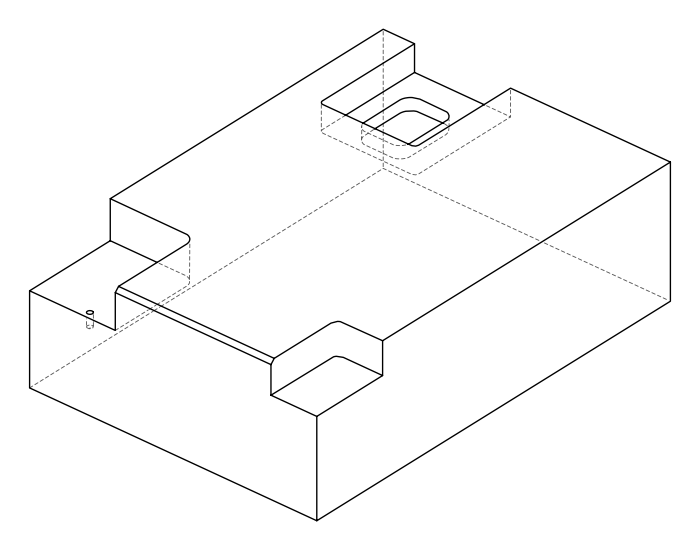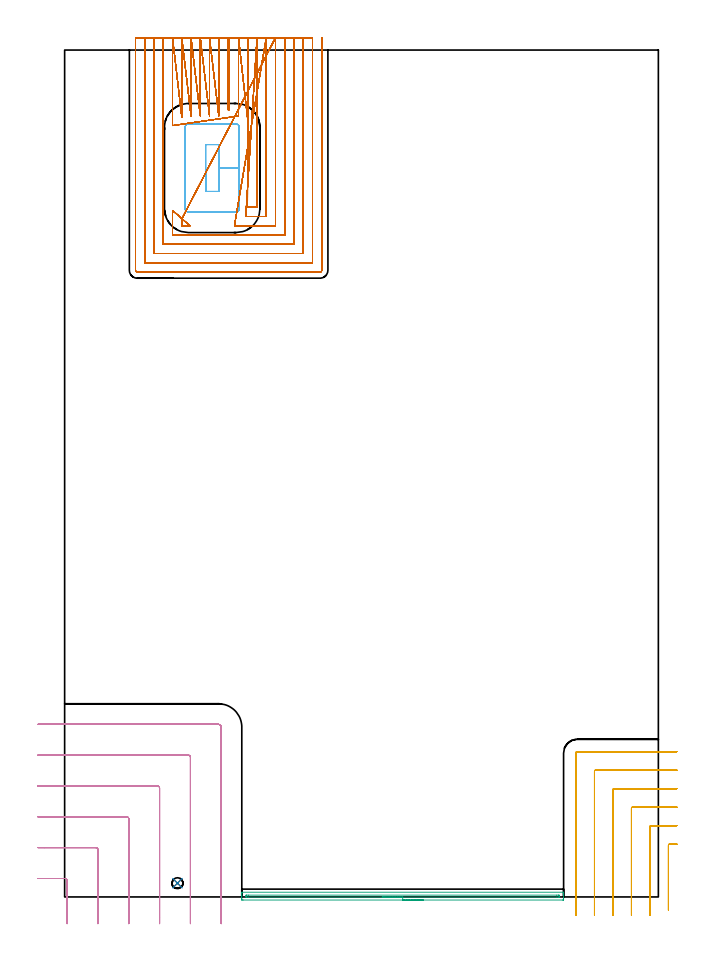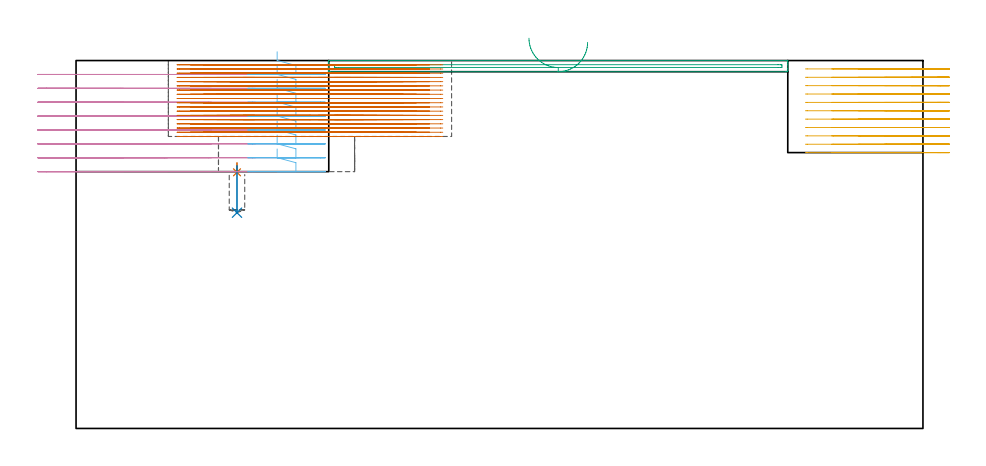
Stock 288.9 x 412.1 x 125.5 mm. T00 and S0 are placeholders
(PLAN: 7 operations, 6 tool changes, 152.2 min)
(1 SPOT_DRILL | STEP1POCKET | NXT0321_9005460120000 | 0.03 min | 4140 mm3)
(2 DRILL_BLIND_HOLE_INTO_CENTER | STEP1POCKET | NXT0301_024 | 0.07 min | 298 mm3)
(3 AREA_MILL | FG_CHAMFER_SURFACE | UGT0205_001 | 2.66 min | 1172 mm3)
(4 MILL_CORNER_NOTCH_RECTANGULAR | CORNER_NOTCH_RECTANGULAR | UGT0201_094 | Follow Part, ap 5, ae 75% | 11.89 min | 301892 mm3)
(5 MILL_CORNER_NOTCH_RECTANGULAR_1 | CORNER_NOTCH_RECTANGULAR_1 | NXT0201_011 | Follow Part, ap 3, ae 75% | 12.54 min | 110746 mm3)
(6 MILL_RECTANGULAR_POCKET | POCKET_RECTANGULAR_STRAIGHT | UGT0201_094 | Follow Part, ap 5, ae 75% | 4.25 min | 106073 mm3)
(7 MILL_SLOT | SLOT_PARTIAL_RECTANGULAR | NXT0201_008 | Follow Part, ap 1.5, ae 75% | 120.73 min | 205102 mm3)
(TOOL NXT0321_9005460120000 | NC Spot Drill, 142deg, 12mm, Carbide, Uncoated | D12 PA142 FL30 Z2)
(TOOL NXT0301_024 | Carbide Drill 5.3mm [860.1-0530-027A1-MM 2214] | D5.3 PA140 FL44 Z2)
(TOOL UGT0205_001 | Chamfer Mill 20 x 3 x 45 deg. | D20 FL50 Z2)
(TOOL UGT0201_094 | End mill 20 mm | D20 FL38 Z4)
(TOOL NXT0201_011 | ENDMILL 12mm [2P460-1200-NA 1630] | D12 FL38 Z6)
(TOOL NXT0201_008 | ENDMILL 6mm [2P460-0600-NA 1630] | D6 FL26 Z6)
(OP 1 SPOT_DRILL)
G17 G21 G94 G90
T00 M6
G54
G17 G0 G90 X54.9 Y6.7 S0 M3
G43 Z135.5 H0
G94 G81 G98 Z87.372 F250. R90.6
G80
M5
M2
(OP 2 DRILL_BLIND_HOLE_INTO_CENTER)
G17 G21 G94 G90
T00 M6
G54
G17 G0 G90 X54.9 Y6.7 S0 M3
G43 Z135.5 H1
G94 G81 G98 Z73.6 F250. R89.6
G80
M5
M2
(OP 3 AREA_MILL)
G17 G21 G94 G90
T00 M6
G54
G17 G0 G90 X174.5 Y-1.5 S1061 M3
G43 Z135.5 H0
Z131.7
G94 G1 X174.462 Z130.829 F250.
X174.348 Z129.964
X174.159 Z129.112
X173.897 Z128.28
X173.563 Z127.474
X173.16 Z126.7
X172.692 Z125.964
X172.16 Z125.272
X171.571 Z124.629
X170.928 Z124.04
X170.236 Z123.509
X169.5 Z123.04
X168.726 Z122.637
X167.92 Z122.303
X167.088 Z122.041
X166.236 Z121.852
X165.372 Z121.738
X164.5 Z121.7
X86.813
X86.252 Y-1.493 Z121.703
X86.208 Y-1.491 Z121.705
X86.2 Y-0.934 Z122.26
Y-0.376 Z122.821
Y-0.045 Z123.151
Y0.514 Z123.71
Y0.845 Z124.04
Y1.507 Z124.706
Y1.879 Z125.079
X86.207 Y2.257 Z125.448
X86.21 Y2.297 Z125.488
X86.366 Y2.3 Z125.5
X242.634
X242.79 Y2.297 Z125.488
X242.793 Y2.257 Z125.448
X242.8 Y1.879 Z125.079
Y1.507 Z124.706
Y0.845 Z124.04
Y-0.376 Z122.821
X242.797 Y-0.934 Z122.26
X242.792 Y-1.49 Z121.705
X242.748 Y-1.493 Z121.703
X242.187 Y-1.5 Z121.7
X164.5
Y-0.086 Z123.114
X89.532
X88.637 Y-0.083 Z123.117
X88.598 Y-0.081 Z123.119
X88.21 Y-0.045 Z123.155
X88.205 Y0.347 Z123.547
X88.21 Y0.845 Z124.045
X88.562 Y0.881 Z124.081
X88.598 Y0.883 Z124.083
X89.45 Y0.886 Z124.086
X239.467
X240.363 Y0.883 Z124.083
X240.402 Y0.881 Z124.081
X240.79 Y0.845 Z124.045
X240.795 Y0.453 Z123.653
X240.79 Y-0.045 Z123.155
X240.438 Y-0.081 Z123.119
X240.402 Y-0.083 Z123.117
X239.55 Y-0.086 Z123.114
X164.5
X163.628 Z123.152
X162.764 Z123.266
X161.912 Z123.455
X161.08 Z123.717
X160.274 Z124.051
X159.5 Z124.454
X158.764 Z124.923
X158.072 Z125.454
X157.429 Z126.043
X156.84 Z126.686
X156.308 Z127.379
X155.84 Z128.114
X155.437 Z128.888
X155.103 Z129.694
X154.841 Z130.526
X154.652 Z131.378
X154.538 Z132.243
X154.5 Z133.114
G0 Z135.5
M5
M2
(OP 4 MILL_CORNER_NOTCH_RECTANGULAR)
G17 G21 G94 G90
T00 M6
G54
G17 G0 G90 X1.2 Y-13. S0 M3
G43 Z135.5 H0
Z120.762
G94 G1 Y-10. F250.
Y8.006 F500.
G3 X0.206 Y9. R1.
G1 X-10.
X-13. F250.
G0 Z135.5
X16.2 Y-13.
Z120.762
G1 Y-10.
Y23.006 F500.
G3 X15.206 Y24. R1.
G1 X-10.
X-13. F250.
G0 Z135.5
X31.2 Y-13.
Z120.762
G1 Y-10.
Y38.005 F500.
G3 X30.205 Y39. R1.
G1 X-10.
X-13. F250.
G0 Z135.5
X46.2 Y-13.
Z120.762
G1 Y-10.
Y53.005 F500.
G3 X45.205 Y54. R1.
G1 X-10.
X-13. F250.
G0 Z135.5
X61.2 Y-13.
Z120.762
G1 Y-10.
Y68.005 F500.
G3 X60.205 Y69. R1.
G1 X-10.
X-13. F250.
G0 Z135.5
X76.2 Y-13.
Z120.762
G1 Y-10.
Y82.6 F500.
G3 X74.8 Y84. R1.4
G1 X-10.
X-13. F250.
G0 Z135.5
X1.2 Y-13.
Z116.025
G1 Y-10.
Y8.006 F500.
G3 X0.206 Y9. R1.
G1 X-10.
X-13. F250.
G0 Z135.5
X16.2 Y-13.
Z116.025
G1 Y-10.
Y23.006 F500.
G3 X15.206 Y24. R1.
G1 X-10.
X-13. F250.
G0 Z135.5
X31.2 Y-13.
Z116.025
G1 Y-10.
Y38.005 F500.
G3 X30.205 Y39. R1.
G1 X-10.
X-13. F250.
G0 Z135.5
X46.2 Y-13.
Z116.025
G1 Y-10.
Y53.005 F500.
G3 X45.205 Y54. R1.
G1 X-10.
X-13. F250.
G0 Z135.5
X61.2 Y-13.
Z116.025
G1 Y-10.
Y68.005 F500.
G3 X60.205 Y69. R1.
G1 X-10.
X-13. F250.
G0 Z135.5
X76.2 Y-13.
Z116.025
G1 Y-10.
Y82.6 F500.
G3 X74.8 Y84. R1.4
G1 X-10.
X-13. F250.
G0 Z135.5
X1.2 Y-13.
Z111.287
G1 Y-10.
Y8.006 F500.
G3 X0.206 Y9. R1.
G1 X-10.
X-13. F250.
G0 Z135.5
X16.2 Y-13.
Z111.287
G1 Y-10.
Y23.006 F500.
G3 X15.206 Y24. R1.
G1 X-10.
X-13. F250.
G0 Z135.5
X31.2 Y-13.
Z111.287
G1 Y-10.
Y38.005 F500.
G3 X30.205 Y39. R1.
G1 X-10.
X-13. F250.
G0 Z135.5
X46.2 Y-13.
Z111.287
G1 Y-10.
Y53.005 F500.
G3 X45.205 Y54. R1.
G1 X-10.
X-13. F250.
G0 Z135.5
X61.2 Y-13.
Z111.287
G1 Y-10.
Y68.005 F500.
G3 X60.205 Y69. R1.
G1 X-10.
X-13. F250.
G0 Z135.5
X76.2 Y-13.
Z111.287
G1 Y-10.
Y82.6 F500.
G3 X74.8 Y84. R1.4
G1 X-10.
X-13. F250.
G0 Z135.5
X1.2 Y-13.
Z106.55
G1 Y-10.
Y8.006 F500.
G3 X0.206 Y9. R1.
G1 X-10.
X-13. F250.
G0 Z135.5
X16.2 Y-13.
Z106.55
G1 Y-10.
Y23.006 F500.
G3 X15.206 Y24. R1.
G1 X-10.
X-13. F250.
G0 Z135.5
X31.2 Y-13.
Z106.55
G1 Y-10.
Y38.005 F500.
G3 X30.205 Y39. R1.
G1 X-10.
X-13. F250.
G0 Z135.5
X46.2 Y-13.
Z106.55
G1 Y-10.
Y53.005 F500.
G3 X45.205 Y54. R1.
G1 X-10.
X-13. F250.
G0 Z135.5
X61.2 Y-13.
Z106.55
G1 Y-10.
Y68.005 F500.
G3 X60.205 Y69. R1.
G1 X-10.
X-13. F250.
G0 Z135.5
X76.2 Y-13.
Z106.55
G1 Y-10.
Y82.6 F500.
G3 X74.8 Y84. R1.4
G1 X-10.
X-13. F250.
G0 Z135.5
X1.2 Y-13.
Z101.812
G1 Y-10.
Y8.006 F500.
G3 X0.206 Y9. R1.
G1 X-10.
X-13. F250.
G0 Z135.5
X16.2 Y-13.
Z101.812
G1 Y-10.
Y23.006 F500.
G3 X15.206 Y24. R1.
G1 X-10.
X-13. F250.
G0 Z135.5
X31.2 Y-13.
Z101.812
G1 Y-10.
Y38.005 F500.
G3 X30.205 Y39. R1.
G1 X-10.
X-13. F250.
G0 Z135.5
X46.2 Y-13.
Z101.812
G1 Y-10.
Y53.005 F500.
G3 X45.205 Y54. R1.
G1 X-10.
X-13. F250.
G0 Z135.5
X61.2 Y-13.
Z101.812
G1 Y-10.
Y68.005 F500.
G3 X60.205 Y69. R1.
G1 X-10.
X-13. F250.
G0 Z135.5
X76.2 Y-13.
Z101.812
G1 Y-10.
Y82.6 F500.
G3 X74.8 Y84. R1.4
G1 X-10.
X-13. F250.
G0 Z135.5
X1.2 Y-13.
Z97.075
G1 Y-10.
Y8.006 F500.
G3 X0.206 Y9. R1.
G1 X-10.
X-13. F250.
G0 Z135.5
X16.2 Y-13.
Z97.075
G1 Y-10.
Y23.006 F500.
G3 X15.206 Y24. R1.
G1 X-10.
X-13. F250.
G0 Z135.5
X31.2 Y-13.
Z97.075
G1 Y-10.
Y38.005 F500.
G3 X30.205 Y39. R1.
G1 X-10.
X-13. F250.
G0 Z135.5
X46.2 Y-13.
Z97.075
G1 Y-10.
Y53.005 F500.
G3 X45.205 Y54. R1.
G1 X-10.
X-13. F250.
G0 Z135.5
X61.2 Y-13.
Z97.075
G1 Y-10.
Y68.005 F500.
G3 X60.205 Y69. R1.
G1 X-10.
X-13. F250.
G0 Z135.5
X76.2 Y-13.
Z97.075
G1 Y-10.
Y82.6 F500.
G3 X74.8 Y84. R1.4
G1 X-10.
X-13. F250.
G0 Z135.5
X1.2 Y-13.
Z92.337
G1 Y-10.
Y8.006 F500.
G3 X0.206 Y9. R1.
G1 X-10.
X-13. F250.
G0 Z135.5
X16.2 Y-13.
Z92.337
G1 Y-10.
Y23.006 F500.
G3 X15.206 Y24. R1.
G1 X-10.
X-13. F250.
G0 Z135.5
X31.2 Y-13.
Z92.337
G1 Y-10.
Y38.005 F500.
G3 X30.205 Y39. R1.
G1 X-10.
X-13. F250.
G0 Z135.5
X46.2 Y-13.
Z92.337
G1 Y-10.
Y53.005 F500.
G3 X45.205 Y54. R1.
G1 X-10.
X-13. F250.
G0 Z135.5
X61.2 Y-13.
Z92.337
G1 Y-10.
Y68.005 F500.
G3 X60.205 Y69. R1.
G1 X-10.
X-13. F250.
G0 Z135.5
X76.2 Y-13.
Z92.337
G1 Y-10.
Y82.6 F500.
G3 X74.8 Y84. R1.4
G1 X-10.
X-13. F250.
G0 Z135.5
X1.2 Y-13.
Z87.6
G1 Y-10.
Y8.006 F500.
G3 X0.206 Y9. R1.
G1 X-10.
X-13. F250.
G0 Z135.5
X16.2 Y-13.
Z87.6
G1 Y-10.
Y23.006 F500.
G3 X15.206 Y24. R1.
G1 X-10.
X-13. F250.
G0 Z135.5
X31.2 Y-13.
Z87.6
G1 Y-10.
Y38.005 F500.
G3 X30.205 Y39. R1.
G1 X-10.
X-13. F250.
G0 Z135.5
X46.2 Y-13.
Z87.6
G1 Y-10.
Y53.005 F500.
G3 X45.205 Y54. R1.
G1 X-10.
X-13. F250.
G0 Z135.5
X61.2 Y-13.
Z87.6
G1 Y-10.
Y68.005 F500.
G3 X60.205 Y69. R1.
G1 X-10.
X-13. F250.
G0 Z135.5
X76.2 Y-13.
Z87.6
G1 Y-10.
Y82.6 F500.
G3 X74.8 Y84. R1.4
G1 X-10.
X-13. F250.
G0 Z135.5
M5
M2
(OP 5 MILL_CORNER_NOTCH_RECTANGULAR_1)
G17 G21 G94 G90
T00 M6
G54
G17 G0 G90 X297.9 Y25.7 S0 M3
G43 Z135.5 H1
Z122.645
G94 G1 X294.9 F250.
X294.395 F500.
G3 X293.8 Y25.105 R0.6
G1 Y-3.463
Y-6.463 F250.
G0 Z135.5
X297.9 Y34.7
Z122.645
G1 X294.9
X285.396 F500.
G3 X284.8 Y34.104 R0.6
G1 Y-6.
Y-9. F250.
G0 Z135.5
X297.9 Y43.7
Z122.645
G1 X294.9
X276.396 F500.
G3 X275.8 Y43.104 R0.6
G1 Y-6.
Y-9. F250.
G0 Z135.5
X297.9 Y52.7
Z122.645
G1 X294.9
X267.396 F500.
G3 X266.8 Y52.104 R0.6
G1 Y-6.
Y-9. F250.
G0 Z135.5
X297.9 Y61.7
Z122.645
G1 X294.9
X258.396 F500.
G3 X257.8 Y61.104 R0.6
G1 Y-6.
Y-9. F250.
G0 Z135.5
X297.9 Y70.7
Z122.645
G1 X294.9
X249.396 F500.
G3 X248.8 Y70.104 R0.6
G1 Y-6.
Y-9. F250.
G0 Z135.5
X297.9 Y25.7
Z119.791
G1 X294.9
X294.395 F500.
G3 X293.8 Y25.105 R0.6
G1 Y-3.463
Y-6.463 F250.
G0 Z135.5
X297.9 Y34.7
Z119.791
G1 X294.9
X285.396 F500.
G3 X284.8 Y34.104 R0.6
G1 Y-6.
Y-9. F250.
G0 Z135.5
X297.9 Y43.7
Z119.791
G1 X294.9
X276.396 F500.
G3 X275.8 Y43.104 R0.6
G1 Y-6.
Y-9. F250.
G0 Z135.5
X297.9 Y52.7
Z119.791
G1 X294.9
X267.396 F500.
G3 X266.8 Y52.104 R0.6
G1 Y-6.
Y-9. F250.
G0 Z135.5
X297.9 Y61.7
Z119.791
G1 X294.9
X258.396 F500.
G3 X257.8 Y61.104 R0.6
G1 Y-6.
Y-9. F250.
G0 Z135.5
X297.9 Y70.7
Z119.791
G1 X294.9
X249.396 F500.
G3 X248.8 Y70.104 R0.6
G1 Y-6.
Y-9. F250.
G0 Z135.5
X297.9 Y25.7
Z116.936
G1 X294.9
X294.396 F500.
G3 X293.8 Y25.104 R0.6
G1 Y-3.463
Y-6.463 F250.
G0 Z135.5
X297.9 Y34.7
Z116.936
G1 X294.9
X285.396 F500.
G3 X284.8 Y34.104 R0.6
G1 Y-6.
Y-9. F250.
G0 Z135.5
X297.9 Y43.7
Z116.936
G1 X294.9
X276.396 F500.
G3 X275.8 Y43.104 R0.6
G1 Y-6.
Y-9. F250.
G0 Z135.5
X297.9 Y52.7
Z116.936
G1 X294.9
X267.396 F500.
G3 X266.8 Y52.104 R0.6
G1 Y-6.
Y-9. F250.
G0 Z135.5
X297.9 Y61.7
Z116.936
G1 X294.9
X258.396 F500.
G3 X257.8 Y61.104 R0.6
G1 Y-6.
Y-9. F250.
G0 Z135.5
X297.9 Y70.7
Z116.936
G1 X294.9
X249.396 F500.
G3 X248.8 Y70.104 R0.6
G1 Y-6.
Y-9. F250.
G0 Z135.5
X297.9 Y25.7
Z114.082
G1 X294.9
X294.396 F500.
G3 X293.8 Y25.104 R0.6
G1 Y-3.463
Y-6.463 F250.
G0 Z135.5
X297.9 Y34.7
Z114.082
G1 X294.9
X285.396 F500.
G3 X284.8 Y34.104 R0.6
G1 Y-6.
Y-9. F250.
G0 Z135.5
X297.9 Y43.7
Z114.082
G1 X294.9
X276.396 F500.
G3 X275.8 Y43.104 R0.6
G1 Y-6.
Y-9. F250.
G0 Z135.5
X297.9 Y52.7
Z114.082
G1 X294.9
X267.396 F500.
G3 X266.8 Y52.104 R0.6
G1 Y-6.
Y-9. F250.
G0 Z135.5
X297.9 Y61.7
Z114.082
G1 X294.9
X258.396 F500.
G3 X257.8 Y61.104 R0.6
G1 Y-6.
Y-9. F250.
G0 Z135.5
X297.9 Y70.7
Z114.082
G1 X294.9
X249.396 F500.
G3 X248.8 Y70.104 R0.6
G1 Y-6.
Y-9. F250.
G0 Z135.5
X297.9 Y25.7
Z111.227
G1 X294.9
X294.396 F500.
G3 X293.8 Y25.104 R0.6
G1 Y-3.463
Y-6.463 F250.
G0 Z135.5
X297.9 Y34.7
Z111.227
G1 X294.9
X285.396 F500.
G3 X284.8 Y34.104 R0.6
G1 Y-6.
Y-9. F250.
G0 Z135.5
X297.9 Y43.7
Z111.227
G1 X294.9
X276.396 F500.
G3 X275.8 Y43.104 R0.6
G1 Y-6.
Y-9. F250.
G0 Z135.5
X297.9 Y52.7
Z111.227
G1 X294.9
X267.396 F500.
G3 X266.8 Y52.104 R0.6
G1 Y-6.
Y-9. F250.
G0 Z135.5
X297.9 Y61.7
Z111.227
G1 X294.9
X258.396 F500.
G3 X257.8 Y61.104 R0.6
G1 Y-6.
Y-9. F250.
G0 Z135.5
X297.9 Y70.7
Z111.227
G1 X294.9
X249.396 F500.
G3 X248.8 Y70.104 R0.6
G1 Y-6.
Y-9. F250.
G0 Z135.5
X297.9 Y25.7
Z108.373
G1 X294.9
X294.396 F500.
G3 X293.8 Y25.104 R0.6
G1 Y-3.463
Y-6.463 F250.
G0 Z135.5
X297.9 Y34.7
Z108.373
G1 X294.9
X285.396 F500.
G3 X284.8 Y34.104 R0.6
G1 Y-6.
Y-9. F250.
G0 Z135.5
X297.9 Y43.7
Z108.373
G1 X294.9
X276.396 F500.
G3 X275.8 Y43.104 R0.6
G1 Y-6.
Y-9. F250.
G0 Z135.5
X297.9 Y52.7
Z108.373
G1 X294.9
X267.396 F500.
G3 X266.8 Y52.104 R0.6
G1 Y-6.
Y-9. F250.
G0 Z135.5
X297.9 Y61.7
Z108.373
G1 X294.9
X258.396 F500.
G3 X257.8 Y61.104 R0.6
G1 Y-6.
Y-9. F250.
G0 Z135.5
X297.9 Y70.7
Z108.373
G1 X294.9
X249.396 F500.
G3 X248.8 Y70.104 R0.6
G1 Y-6.
Y-9. F250.
G0 Z135.5
X297.9 Y25.7
Z105.518
G1 X294.9
X294.396 F500.
G3 X293.8 Y25.104 R0.6
G1 Y-3.463
Y-6.463 F250.
G0 Z135.5
X297.9 Y34.7
Z105.518
G1 X294.9
X285.396 F500.
G3 X284.8 Y34.104 R0.6
G1 Y-6.
Y-9. F250.
G0 Z135.5
X297.9 Y43.7
Z105.518
G1 X294.9
X276.396 F500.
G3 X275.8 Y43.104 R0.6
G1 Y-6.
Y-9. F250.
G0 Z135.5
X297.9 Y52.7
Z105.518
G1 X294.9
X267.396 F500.
G3 X266.8 Y52.104 R0.6
G1 Y-6.
Y-9. F250.
G0 Z135.5
X297.9 Y61.7
Z105.518
G1 X294.9
X258.396 F500.
G3 X257.8 Y61.104 R0.6
G1 Y-6.
Y-9. F250.
G0 Z135.5
X297.9 Y70.7
Z105.518
G1 X294.9
X249.396 F500.
G3 X248.8 Y70.104 R0.6
G1 Y-6.
Y-9. F250.
G0 Z135.5
X297.9 Y25.7
Z102.664
G1 X294.9
X294.396 F500.
G3 X293.8 Y25.104 R0.6
G1 Y-3.463
Y-6.463 F250.
G0 Z135.5
X297.9 Y34.7
Z102.664
G1 X294.9
X285.396 F500.
G3 X284.8 Y34.104 R0.6
G1 Y-6.
Y-9. F250.
G0 Z135.5
X297.9 Y43.7
Z102.664
G1 X294.9
X276.396 F500.
G3 X275.8 Y43.104 R0.6
G1 Y-6.
Y-9. F250.
G0 Z135.5
X297.9 Y52.7
Z102.664
G1 X294.9
X267.396 F500.
G3 X266.8 Y52.104 R0.6
G1 Y-6.
Y-9. F250.
G0 Z135.5
X297.9 Y61.7
Z102.664
G1 X294.9
X258.396 F500.
G3 X257.8 Y61.104 R0.6
G1 Y-6.
Y-9. F250.
G0 Z135.5
X297.9 Y70.7
Z102.664
G1 X294.9
X249.396 F500.
G3 X248.8 Y70.104 R0.6
G1 Y-6.
Y-9. F250.
G0 Z135.5
X297.9 Y25.7
Z99.809
G1 X294.9
X294.396 F500.
G3 X293.8 Y25.104 R0.6
G1 Y-3.463
Y-6.463 F250.
G0 Z135.5
X297.9 Y34.7
Z99.809
G1 X294.9
X285.396 F500.
G3 X284.8 Y34.104 R0.6
G1 Y-6.
Y-9. F250.
G0 Z135.5
X297.9 Y43.7
Z99.809
G1 X294.9
X276.396 F500.
G3 X275.8 Y43.104 R0.6
G1 Y-6.
Y-9. F250.
G0 Z135.5
X297.9 Y52.7
Z99.809
G1 X294.9
X267.396 F500.
G3 X266.8 Y52.104 R0.6
G1 Y-6.
Y-9. F250.
G0 Z135.5
X297.9 Y61.7
Z99.809
G1 X294.9
X258.396 F500.
G3 X257.8 Y61.104 R0.6
G1 Y-6.
Y-9. F250.
G0 Z135.5
X297.9 Y70.7
Z99.809
G1 X294.9
X249.396 F500.
G3 X248.8 Y70.104 R0.6
G1 Y-6.
Y-9. F250.
G0 Z135.5
X297.9 Y25.7
Z96.955
G1 X294.9
X294.396 F500.
G3 X293.8 Y25.104 R0.6
G1 Y-3.463
Y-6.463 F250.
G0 Z135.5
X297.9 Y34.7
Z96.955
G1 X294.9
X285.396 F500.
G3 X284.8 Y34.104 R0.6
G1 Y-6.
Y-9. F250.
G0 Z135.5
X297.9 Y43.7
Z96.955
G1 X294.9
X276.396 F500.
G3 X275.8 Y43.104 R0.6
G1 Y-6.
Y-9. F250.
G0 Z135.5
X297.9 Y52.7
Z96.955
G1 X294.9
X267.396 F500.
G3 X266.8 Y52.104 R0.6
G1 Y-6.
Y-9. F250.
G0 Z135.5
X297.9 Y61.7
Z96.955
G1 X294.9
X258.396 F500.
G3 X257.8 Y61.104 R0.6
G1 Y-6.
Y-9. F250.
G0 Z135.5
X297.9 Y70.7
Z96.955
G1 X294.9
X249.396 F500.
G3 X248.8 Y70.104 R0.6
G1 Y-6.
Y-9. F250.
G0 Z135.5
X297.9 Y25.7
Z94.1
G1 X294.9
X294.396 F500.
G3 X293.8 Y25.104 R0.6
G1 Y-3.463
Y-6.463 F250.
G0 Z135.5
X297.9 Y34.7
Z94.1
G1 X294.9
X285.396 F500.
G3 X284.8 Y34.104 R0.6
G1 Y-6.
Y-9. F250.
G0 Z135.5
X297.9 Y43.7
Z94.1
G1 X294.9
X276.396 F500.
G3 X275.8 Y43.104 R0.6
G1 Y-6.
Y-9. F250.
G0 Z135.5
X297.9 Y52.7
Z94.1
G1 X294.9
X267.396 F500.
G3 X266.8 Y52.104 R0.6
G1 Y-6.
Y-9. F250.
G0 Z135.5
X297.9 Y61.7
Z94.1
G1 X294.9
X258.396 F500.
G3 X257.8 Y61.104 R0.6
G1 Y-6.
Y-9. F250.
G0 Z135.5
X297.9 Y70.7
Z94.1
G1 X294.9
X249.396 F500.
G3 X248.8 Y70.104 R0.6
G1 Y-6.
Y-9. F250.
G0 Z135.5
M5
M2
(OP 6 MILL_RECTANGULAR_POCKET)
G17 G21 G94 G90
T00 M6
G54
G17 G0 G90 X68.6 Y354.377 S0 M3
G43 Z135.5 H0
Z128.5
G94 G1 Y343.3 Z125.532 F250.
X75. Z123.817
Y354.7 Z120.762
Y366.1 F500.
X68.6
Y343.3
X75.
Y354.7
X85.
Y374.5
G3 X83.4 Y376.1 R1.6
G1 X60.2
G3 X58.6 Y374.5 R1.6
G1 Y334.9
G3 X60.2 Y333.3 R1.6
G1 X83.4
G3 X85. Y334.9 R1.6
G1 Y354.7
Y355.7
G0 X68.6 Y354.377 Z123.762
G1 Y343.3 Z120.794 F250.
X75. Z119.08
Y354.7 Z116.025
Y366.1 F500.
X68.6
Y343.3
X75.
Y354.7
X85.
Y374.5
G3 X83.4 Y376.1 R1.6
G1 X60.2
G3 X58.6 Y374.5 R1.6
G1 Y334.9
G3 X60.2 Y333.3 R1.6
G1 X83.4
G3 X85. Y334.9 R1.6
G1 Y354.7
Y355.7
G0 X68.6 Y354.377 Z119.025
G1 Y343.3 Z116.057 F250.
X75. Z114.342
Y354.7 Z111.287
Y366.1 F500.
X68.6
Y343.3
X75.
Y354.7
X85.
Y374.5
G3 X83.4 Y376.1 R1.6
G1 X60.2
G3 X58.6 Y374.5 R1.6
G1 Y334.9
G3 X60.2 Y333.3 R1.6
G1 X83.4
G3 X85. Y334.9 R1.6
G1 Y354.7
Y355.7
G0 X68.6 Y354.377 Z114.287
G1 Y343.3 Z111.319 F250.
X75. Z109.605
Y354.7 Z106.55
Y366.1 F500.
X68.6
Y343.3
X75.
Y354.7
X85.
Y374.5
G3 X83.4 Y376.1 R1.6
G1 X60.2
G3 X58.6 Y374.5 R1.6
G1 Y334.9
G3 X60.2 Y333.3 R1.6
G1 X83.4
G3 X85. Y334.9 R1.6
G1 Y354.7
Y355.7
G0 X68.6 Y354.377 Z109.55
G1 Y343.3 Z106.582 F250.
X75. Z104.867
Y354.7 Z101.812
Y366.1 F500.
X68.6
Y343.3
X75.
Y354.7
X85.
Y374.5
G3 X83.4 Y376.1 R1.6
G1 X60.2
G3 X58.6 Y374.5 R1.6
G1 Y334.9
G3 X60.2 Y333.3 R1.6
G1 X83.4
G3 X85. Y334.9 R1.6
G1 Y354.7
Y355.7
G0 X68.6 Y354.377 Z104.812
G1 Y343.3 Z101.844 F250.
X75. Z100.13
Y354.7 Z97.075
Y366.1 F500.
X68.6
Y343.3
X75.
Y354.7
X85.
Y374.5
G3 X83.4 Y376.1 R1.6
G1 X60.2
G3 X58.6 Y374.5 R1.6
G1 Y334.9
G3 X60.2 Y333.3 R1.6
G1 X83.4
G3 X85. Y334.9 R1.6
G1 Y354.7
Y355.7
G0 X68.6 Y354.377 Z100.075
G1 Y343.3 Z97.107 F250.
X75. Z95.392
Y354.7 Z92.337
Y366.1 F500.
X68.6
Y343.3
X75.
Y354.7
X85.
Y374.5
G3 X83.4 Y376.1 R1.6
G1 X60.2
G3 X58.6 Y374.5 R1.6
G1 Y334.9
G3 X60.2 Y333.3 R1.6
G1 X83.4
G3 X85. Y334.9 R1.6
G1 Y354.7
Y355.7
G0 X68.6 Y354.377 Z95.337
G1 Y343.3 Z92.369 F250.
X75. Z90.655
Y354.7 Z87.6
Y366.1 F500.
X68.6
Y343.3
X75.
Y354.7
X85.
Y374.5
G3 X83.4 Y376.1 R1.6
G1 X60.2
G3 X58.6 Y374.5 R1.6
G1 Y334.9
G3 X60.2 Y333.3 R1.6
G1 X83.4
G3 X85. Y334.9 R1.6
G1 Y354.7
Y355.7
G0 Z135.5
M5
M2
(OP 7 MILL_SLOT)
G17 G21 G94 G90
T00 M6
G54
G17 G0 G90 X79.5 Y418.1 S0 M3
G43 Z135.5 H1
Z124.061
G94 G1 Y415.1 F250.
Y383.1 F500.
X80.1
Y415.1
Y418.1 F250.
X75.
Y415.1
Y383.1 F500.
Y380.1 F250.
X70.5 Y418.1 F500.
Y415.1 F250.
Y383.1 F500.
Y380.1 F250.
X66. Y418.1 F500.
Y415.1 F250.
Y383.1 F500.
Y380.1 F250.
X61.5 Y418.1 F500.
Y415.1 F250.
Y383.1 F500.
Y380.1 F250.
X57. Y418.1 F500.
Y415.1 F250.
Y382.493 F500.
Y379.493 F250.
X52.5 Y418.1 F500.
Y415.1 F250.
Y378.347 F500.
Y375.347 F250.
X84.6 Y380.01 F500.
Y383.01 F250.
Y415.1 F500.
Y418.1 F250.
X89.1 Y377.947 F500.
Y380.947 F250.
Y415.1 F500.
Y418.1 F250.
X89. Y335.6 F500.
X92. F250.
X93.6 F500.
Y415.1
Y418.1 F250.
X88.126 Y331.1 F500.
X91.126 F250.
X98.1 F500.
Y415.1
Y418.1 F250.
X82.621 Y326.6 F500.
X85.621 F250.
X102.6 F500.
Y415.1
Y418.1 F250.
X57. Y329.903 F500.
Y326.903 F250.
Y326.6
X57.95
X60.95
X52.5 Y334.069 F500.
Y331.069 F250.
Y322.1 F500.
X107.1
Y415.1
Y418.1 F250.
X48.
Y415.1
Y317.6 F500.
X111.6
Y415.1
Y418.1 F250.
X43.5
Y415.1
Y313.1 F500.
X116.1
Y415.1
Y418.1 F250.
X39.
Y415.1
Y308.6 F500.
X120.6
Y415.1
Y418.1 F250.
X34.5
Y415.1
Y304.9 F500.
G3 X35.3 Y304.1 R0.8
G1 X124.3
G3 X125.1 Y304.9 R0.8
G1 Y415.1
Y418.1 F250.
G0 X79.5 Z122.622
G1 Y415.1
Y383.1 F500.
X80.1
Y415.1
Y418.1 F250.
X75.
Y415.1
Y383.1 F500.
Y380.1 F250.
X70.5 Y418.1 F500.
Y415.1 F250.
Y383.1 F500.
Y380.1 F250.
X66. Y418.1 F500.
Y415.1 F250.
Y383.1 F500.
Y380.1 F250.
X61.5 Y418.1 F500.
Y415.1 F250.
Y383.1 F500.
Y380.1 F250.
X57. Y418.1 F500.
Y415.1 F250.
Y382.493 F500.
Y379.493 F250.
X52.5 Y418.1 F500.
Y415.1 F250.
Y378.347 F500.
Y375.347 F250.
X84.6 Y380.01 F500.
Y383.01 F250.
Y415.1 F500.
Y418.1 F250.
X89.1 Y377.947 F500.
Y380.947 F250.
Y415.1 F500.
Y418.1 F250.
X89. Y335.6 F500.
X92. F250.
X93.6 F500.
Y415.1
Y418.1 F250.
X88.126 Y331.1 F500.
X91.126 F250.
X98.1 F500.
Y415.1
Y418.1 F250.
X82.621 Y326.6 F500.
X85.621 F250.
X102.6 F500.
Y415.1
Y418.1 F250.
X57. Y329.903 F500.
Y326.903 F250.
Y326.6
X57.95
X60.95
X52.5 Y334.069 F500.
Y331.069 F250.
Y322.1 F500.
X107.1
Y415.1
Y418.1 F250.
X48.
Y415.1
Y317.6 F500.
X111.6
Y415.1
Y418.1 F250.
X43.5
Y415.1
Y313.1 F500.
X116.1
Y415.1
Y418.1 F250.
X39.
Y415.1
Y308.6 F500.
X120.6
Y415.1
Y418.1 F250.
X34.5
Y415.1
Y304.9 F500.
G3 X35.3 Y304.1 R0.8
G1 X124.3
G3 X125.1 Y304.9 R0.8
G1 Y415.1
Y418.1 F250.
G0 X79.5 Z121.183
G1 Y415.1
Y383.1 F500.
X80.1
Y415.1
Y418.1 F250.
X75.
Y415.1
Y383.1 F500.
Y380.1 F250.
X70.5 Y418.1 F500.
Y415.1 F250.
Y383.1 F500.
Y380.1 F250.
X66. Y418.1 F500.
Y415.1 F250.
Y383.1 F500.
Y380.1 F250.
X61.5 Y418.1 F500.
Y415.1 F250.
Y383.1 F500.
Y380.1 F250.
X57. Y418.1 F500.
Y415.1 F250.
Y382.493 F500.
Y379.493 F250.
X52.5 Y418.1 F500.
Y415.1 F250.
Y378.347 F500.
Y375.347 F250.
X84.6 Y380.01 F500.
Y383.01 F250.
Y415.1 F500.
Y418.1 F250.
X89.1 Y377.947 F500.
Y380.947 F250.
Y415.1 F500.
Y418.1 F250.
X89. Y335.6 F500.
X92. F250.
X93.6 F500.
Y415.1
Y418.1 F250.
X88.126 Y331.1 F500.
X91.126 F250.
X98.1 F500.
Y415.1
Y418.1 F250.
X82.621 Y326.6 F500.
X85.621 F250.
X102.6 F500.
Y415.1
Y418.1 F250.
X57. Y329.903 F500.
Y326.903 F250.
Y326.6
X57.95
X60.95
X52.5 Y334.057 F500.
Y331.057 F250.
Y322.1 F500.
X107.1
Y415.1
Y418.1 F250.
X48.
Y415.1
Y317.6 F500.
X111.6
Y415.1
Y418.1 F250.
X43.5
Y415.1
Y313.1 F500.
X116.1
Y415.1
Y418.1 F250.
X39.
Y415.1
Y308.6 F500.
X120.6
Y415.1
Y418.1 F250.
X34.5
Y415.1
Y304.9 F500.
G3 X35.3 Y304.1 R0.8
G1 X124.3
G3 X125.1 Y304.9 R0.8
G1 Y415.1
Y418.1 F250.
G0 X79.5 Z119.744
G1 Y415.1
Y383.1 F500.
X80.1
Y415.1
Y418.1 F250.
X75.
Y415.1
Y383.1 F500.
Y380.1 F250.
X70.5 Y418.1 F500.
Y415.1 F250.
Y383.1 F500.
Y380.1 F250.
X66. Y418.1 F500.
Y415.1 F250.
Y383.1 F500.
Y380.1 F250.
X61.5 Y418.1 F500.
Y415.1 F250.
Y383.1 F500.
Y380.1 F250.
X57. Y418.1 F500.
Y415.1 F250.
Y382.493 F500.
Y379.493 F250.
X52.5 Y418.1 F500.
Y415.1 F250.
Y378.347 F500.
Y375.347 F250.
X84.6 Y380.01 F500.
Y383.01 F250.
Y415.1 F500.
Y418.1 F250.
X89.1 Y377.947 F500.
Y380.947 F250.
Y415.1 F500.
Y418.1 F250.
X89. Y335.6 F500.
X92. F250.
X93.6 F500.
Y415.1
Y418.1 F250.
X88.126 Y331.1 F500.
X91.126 F250.
X98.1 F500.
Y415.1
Y418.1 F250.
X82.621 Y326.6 F500.
X85.621 F250.
X102.6 F500.
Y415.1
Y418.1 F250.
X57. Y329.903 F500.
Y326.903 F250.
Y326.6
X57.95
X60.95
X52.5 Y334.057 F500.
Y331.057 F250.
Y322.1 F500.
X107.1
Y415.1
Y418.1 F250.
X48.
Y415.1
Y317.6 F500.
X111.6
Y415.1
Y418.1 F250.
X43.5
Y415.1
Y313.1 F500.
X116.1
Y415.1
Y418.1 F250.
X39.
Y415.1
Y308.6 F500.
X120.6
Y415.1
Y418.1 F250.
X34.5
Y415.1
Y304.9 F500.
G3 X35.3 Y304.1 R0.8
G1 X124.3
G3 X125.1 Y304.9 R0.8
G1 Y415.1
Y418.1 F250.
G0 X79.5 Z118.305
G1 Y415.1
Y383.1 F500.
X80.1
Y415.1
Y418.1 F250.
X75.
Y415.1
Y383.1 F500.
Y380.1 F250.
X70.5 Y418.1 F500.
Y415.1 F250.
Y383.1 F500.
Y380.1 F250.
X66. Y418.1 F500.
Y415.1 F250.
Y383.1 F500.
Y380.1 F250.
X61.5 Y418.1 F500.
Y415.1 F250.
Y383.1 F500.
Y380.1 F250.
X57. Y418.1 F500.
Y415.1 F250.
Y382.493 F500.
Y379.493 F250.
X52.5 Y418.1 F500.
Y415.1 F250.
Y378.345 F500.
Y375.345 F250.
X84.6 Y380.01 F500.
Y383.01 F250.
Y415.1 F500.
Y418.1 F250.
X89.1 Y377.946 F500.
Y380.946 F250.
Y415.1 F500.
Y418.1 F250.
X89. Y335.6 F500.
X92. F250.
X93.6 F500.
Y415.1
Y418.1 F250.
X88.117 Y331.1 F500.
X91.117 F250.
X98.1 F500.
Y415.1
Y418.1 F250.
X82.621 Y326.6 F500.
X85.621 F250.
X102.6 F500.
Y415.1
Y418.1 F250.
X57. Y329.903 F500.
Y326.903 F250.
Y326.6
X57.95
X60.95
X52.5 Y334.057 F500.
Y331.057 F250.
Y322.1 F500.
X107.1
Y415.1
Y418.1 F250.
X48.
Y415.1
Y317.6 F500.
X111.6
Y415.1
Y418.1 F250.
X43.5
Y415.1
Y313.1 F500.
X116.1
Y415.1
Y418.1 F250.
X39.
Y415.1
Y308.6 F500.
X120.6
Y415.1
Y418.1 F250.
X34.5
Y415.1
Y304.9 F500.
G3 X35.3 Y304.1 R0.8
G1 X124.3
G3 X125.1 Y304.9 R0.8
G1 Y415.1
Y418.1 F250.
G0 X79.5 Z116.867
G1 Y415.1
Y383.1 F500.
X80.1
Y415.1
Y418.1 F250.
X75.
Y415.1
Y383.1 F500.
Y380.1 F250.
X70.5 Y418.1 F500.
Y415.1 F250.
Y383.1 F500.
Y380.1 F250.
X66. Y418.1 F500.
Y415.1 F250.
Y383.1 F500.
Y380.1 F250.
X61.5 Y418.1 F500.
Y415.1 F250.
Y383.1 F500.
Y380.1 F250.
X57. Y418.1 F500.
Y415.1 F250.
Y382.493 F500.
Y379.493 F250.
X52.5 Y418.1 F500.
Y415.1 F250.
Y378.345 F500.
Y375.345 F250.
X84.6 Y380.01 F500.
Y383.01 F250.
Y415.1 F500.
Y418.1 F250.
X89.1 Y377.946 F500.
Y380.946 F250.
Y415.1 F500.
Y418.1 F250.
X89. Y335.6 F500.
X92. F250.
X93.6 F500.
Y415.1
Y418.1 F250.
X88.117 Y331.1 F500.
X91.117 F250.
X98.1 F500.
Y415.1
Y418.1 F250.
X82.621 Y326.6 F500.
X85.621 F250.
X102.6 F500.
Y415.1
Y418.1 F250.
X57. Y329.903 F500.
Y326.903 F250.
Y326.6
X57.95
X60.95
X52.5 Y334.057 F500.
Y331.057 F250.
Y322.1 F500.
X107.1
Y415.1
Y418.1 F250.
X48.
Y415.1
Y317.6 F500.
X111.6
Y415.1
Y418.1 F250.
X43.5
Y415.1
Y313.1 F500.
X116.1
Y415.1
Y418.1 F250.
X39.
Y415.1
Y308.6 F500.
X120.6
Y415.1
Y418.1 F250.
X34.5
Y415.1
Y304.9 F500.
G3 X35.3 Y304.1 R0.8
G1 X124.3
G3 X125.1 Y304.9 R0.8
G1 Y415.1
Y418.1 F250.
G0 X79.5 Z115.428
G1 Y415.1
Y383.1 F500.
X80.1
Y415.1
Y418.1 F250.
X75.
Y415.1
Y383.1 F500.
Y380.1 F250.
X70.5 Y418.1 F500.
Y415.1 F250.
Y383.1 F500.
Y380.1 F250.
X66. Y418.1 F500.
Y415.1 F250.
Y383.1 F500.
Y380.1 F250.
X61.5 Y418.1 F500.
Y415.1 F250.
Y383.1 F500.
Y380.1 F250.
X57. Y418.1 F500.
Y415.1 F250.
Y382.493 F500.
Y379.493 F250.
X52.5 Y418.1 F500.
Y415.1 F250.
Y378.347 F500.
Y375.347 F250.
X84.6 Y380.01 F500.
Y383.01 F250.
Y415.1 F500.
Y418.1 F250.
X89.1 Y377.947 F500.
Y380.947 F250.
Y415.1 F500.
Y418.1 F250.
X89. Y335.6 F500.
X92. F250.
X93.6 F500.
Y415.1
Y418.1 F250.
X88.126 Y331.1 F500.
X91.126 F250.
X98.1 F500.
Y415.1
Y418.1 F250.
X82.621 Y326.6 F500.
X85.621 F250.
X102.6 F500.
Y415.1
Y418.1 F250.
X57. Y329.903 F500.
Y326.903 F250.
Y326.6
X57.95
X60.95
X52.5 Y334.069 F500.
Y331.069 F250.
Y322.1 F500.
X107.1
Y415.1
Y418.1 F250.
X48.
Y415.1
Y317.6 F500.
X111.6
Y415.1
Y418.1 F250.
X43.5
Y415.1
Y313.1 F500.
X116.1
Y415.1
Y418.1 F250.
X39.
Y415.1
Y308.6 F500.
X120.6
Y415.1
Y418.1 F250.
X34.5
Y415.1
Y304.9 F500.
G3 X35.3 Y304.1 R0.8
G1 X124.3
G3 X125.1 Y304.9 R0.8
G1 Y415.1
Y418.1 F250.
G0 X79.5 Z113.989
G1 Y415.1
Y383.1 F500.
X80.1
Y415.1
Y418.1 F250.
X75.
Y415.1
Y383.1 F500.
Y380.1 F250.
X70.5 Y418.1 F500.
Y415.1 F250.
Y383.1 F500.
Y380.1 F250.
X66. Y418.1 F500.
Y415.1 F250.
Y383.1 F500.
Y380.1 F250.
X61.5 Y418.1 F500.
Y415.1 F250.
Y383.1 F500.
Y380.1 F250.
X57. Y418.1 F500.
Y415.1 F250.
Y382.493 F500.
Y379.493 F250.
X52.5 Y418.1 F500.
Y415.1 F250.
Y378.347 F500.
Y375.347 F250.
X84.6 Y380.01 F500.
Y383.01 F250.
Y415.1 F500.
Y418.1 F250.
X89.1 Y377.947 F500.
Y380.947 F250.
Y415.1 F500.
Y418.1 F250.
X89. Y335.6 F500.
X92. F250.
X93.6 F500.
Y415.1
Y418.1 F250.
X88.126 Y331.1 F500.
X91.126 F250.
X98.1 F500.
Y415.1
Y418.1 F250.
X82.621 Y326.6 F500.
X85.621 F250.
X102.6 F500.
Y415.1
Y418.1 F250.
X57. Y329.903 F500.
Y326.903 F250.
Y326.6
X57.95
X60.95
X52.5 Y334.069 F500.
Y331.069 F250.
Y322.1 F500.
X107.1
Y415.1
Y418.1 F250.
X48.
Y415.1
Y317.6 F500.
X111.6
Y415.1
Y418.1 F250.
X43.5
Y415.1
Y313.1 F500.
X116.1
Y415.1
Y418.1 F250.
X39.
Y415.1
Y308.6 F500.
X120.6
Y415.1
Y418.1 F250.
X34.5
Y415.1
Y304.9 F500.
G3 X35.3 Y304.1 R0.8
G1 X124.3
G3 X125.1 Y304.9 R0.8
G1 Y415.1
Y418.1 F250.
G0 X79.5 Z112.55
G1 Y415.1
Y383.1 F500.
X80.1
Y415.1
Y418.1 F250.
X75.
Y415.1
Y383.1 F500.
Y380.1 F250.
X70.5 Y418.1 F500.
Y415.1 F250.
Y383.1 F500.
Y380.1 F250.
X66. Y418.1 F500.
Y415.1 F250.
Y383.1 F500.
Y380.1 F250.
X61.5 Y418.1 F500.
Y415.1 F250.
Y383.1 F500.
Y380.1 F250.
X57. Y418.1 F500.
Y415.1 F250.
Y382.493 F500.
Y379.493 F250.
X52.5 Y418.1 F500.
Y415.1 F250.
Y378.347 F500.
Y375.347 F250.
X84.6 Y380.01 F500.
Y383.01 F250.
Y415.1 F500.
Y418.1 F250.
X89.1 Y377.947 F500.
Y380.947 F250.
Y415.1 F500.
Y418.1 F250.
X89. Y335.6 F500.
X92. F250.
X93.6 F500.
Y415.1
Y418.1 F250.
X88.126 Y331.1 F500.
X91.126 F250.
X98.1 F500.
Y415.1
Y418.1 F250.
X82.621 Y326.6 F500.
X85.621 F250.
X102.6 F500.
Y415.1
Y418.1 F250.
X57. Y329.903 F500.
Y326.903 F250.
Y326.6
X57.95
X60.95
X52.5 Y334.057 F500.
Y331.057 F250.
Y322.1 F500.
X107.1
Y415.1
Y418.1 F250.
X48.
Y415.1
Y317.6 F500.
X111.6
Y415.1
Y418.1 F250.
X43.5
Y415.1
Y313.1 F500.
X116.1
Y415.1
Y418.1 F250.
X39.
Y415.1
Y308.6 F500.
X120.6
Y415.1
Y418.1 F250.
X34.5
Y415.1
Y304.9 F500.
G3 X35.3 Y304.1 R0.8
G1 X124.3
G3 X125.1 Y304.9 R0.8
G1 Y415.1
Y418.1 F250.
G0 X79.5 Z111.111
G1 Y415.1
Y383.1 F500.
X80.1
Y415.1
Y418.1 F250.
X75.
Y415.1
Y383.1 F500.
Y380.1 F250.
X70.5 Y418.1 F500.
Y415.1 F250.
Y383.1 F500.
Y380.1 F250.
X66. Y418.1 F500.
Y415.1 F250.
Y383.1 F500.
Y380.1 F250.
X61.5 Y418.1 F500.
Y415.1 F250.
Y383.1 F500.
Y380.1 F250.
X57. Y418.1 F500.
Y415.1 F250.
Y382.493 F500.
Y379.493 F250.
X52.5 Y418.1 F500.
Y415.1 F250.
Y378.347 F500.
Y375.347 F250.
X84.6 Y380.01 F500.
Y383.01 F250.
Y415.1 F500.
Y418.1 F250.
X89.1 Y377.947 F500.
Y380.947 F250.
Y415.1 F500.
Y418.1 F250.
X89. Y335.6 F500.
X92. F250.
X93.6 F500.
Y415.1
Y418.1 F250.
X88.126 Y331.1 F500.
X91.126 F250.
X98.1 F500.
Y415.1
Y418.1 F250.
X82.621 Y326.6 F500.
X85.621 F250.
X102.6 F500.
Y415.1
Y418.1 F250.
X57. Y329.903 F500.
Y326.903 F250.
Y326.6
X57.95
X60.95
X52.5 Y334.057 F500.
Y331.057 F250.
Y322.1 F500.
X107.1
Y415.1
Y418.1 F250.
X48.
Y415.1
Y317.6 F500.
X111.6
Y415.1
Y418.1 F250.
X43.5
Y415.1
Y313.1 F500.
X116.1
Y415.1
Y418.1 F250.
X39.
Y415.1
Y308.6 F500.
X120.6
Y415.1
Y418.1 F250.
X34.5
Y415.1
Y304.9 F500.
G3 X35.3 Y304.1 R0.8
G1 X124.3
G3 X125.1 Y304.9 R0.8
G1 Y415.1
Y418.1 F250.
G0 X79.5 Z109.672
G1 Y415.1
Y383.1 F500.
X80.1
Y415.1
Y418.1 F250.
X75.
Y415.1
Y383.1 F500.
Y380.1 F250.
X70.5 Y418.1 F500.
Y415.1 F250.
Y383.1 F500.
Y380.1 F250.
X66. Y418.1 F500.
Y415.1 F250.
Y383.1 F500.
Y380.1 F250.
X61.5 Y418.1 F500.
Y415.1 F250.
Y383.1 F500.
Y380.1 F250.
X57. Y418.1 F500.
Y415.1 F250.
Y382.493 F500.
Y379.493 F250.
X52.5 Y418.1 F500.
Y415.1 F250.
Y378.347 F500.
Y375.347 F250.
X84.6 Y380.01 F500.
Y383.01 F250.
Y415.1 F500.
Y418.1 F250.
X89.1 Y377.947 F500.
Y380.947 F250.
Y415.1 F500.
Y418.1 F250.
X89. Y335.6 F500.
X92. F250.
X93.6 F500.
Y415.1
Y418.1 F250.
X88.126 Y331.1 F500.
X91.126 F250.
X98.1 F500.
Y415.1
Y418.1 F250.
X82.621 Y326.6 F500.
X85.621 F250.
X102.6 F500.
Y415.1
Y418.1 F250.
X57. Y329.903 F500.
Y326.903 F250.
Y326.6
X57.95
X60.95
X52.5 Y334.057 F500.
Y331.057 F250.
Y322.1 F500.
X107.1
Y415.1
Y418.1 F250.
X48.
Y415.1
Y317.6 F500.
X111.6
Y415.1
Y418.1 F250.
X43.5
Y415.1
Y313.1 F500.
X116.1
Y415.1
Y418.1 F250.
X39.
Y415.1
Y308.6 F500.
X120.6
Y415.1
Y418.1 F250.
X34.5
Y415.1
Y304.9 F500.
G3 X35.3 Y304.1 R0.8
G1 X124.3
G3 X125.1 Y304.9 R0.8
G1 Y415.1
Y418.1 F250.
G0 X79.5 Z108.233
G1 Y415.1
Y383.1 F500.
X80.1
Y415.1
Y418.1 F250.
X75.
Y415.1
Y383.1 F500.
Y380.1 F250.
X70.5 Y418.1 F500.
Y415.1 F250.
Y383.1 F500.
Y380.1 F250.
X66. Y418.1 F500.
Y415.1 F250.
Y383.1 F500.
Y380.1 F250.
X61.5 Y418.1 F500.
Y415.1 F250.
Y383.1 F500.
Y380.1 F250.
X57. Y418.1 F500.
Y415.1 F250.
Y382.493 F500.
Y379.493 F250.
X52.5 Y418.1 F500.
Y415.1 F250.
Y378.347 F500.
Y375.347 F250.
X84.6 Y380.01 F500.
Y383.01 F250.
Y415.1 F500.
Y418.1 F250.
X89.1 Y377.947 F500.
Y380.947 F250.
Y415.1 F500.
Y418.1 F250.
X89. Y335.6 F500.
X92. F250.
X93.6 F500.
Y415.1
Y418.1 F250.
X88.126 Y331.1 F500.
X91.126 F250.
X98.1 F500.
Y415.1
Y418.1 F250.
X82.621 Y326.6 F500.
X85.621 F250.
X102.6 F500.
Y415.1
Y418.1 F250.
X57. Y329.903 F500.
Y326.903 F250.
Y326.6
X57.95
X60.95
X52.5 Y334.057 F500.
Y331.057 F250.
Y322.1 F500.
X107.1
Y415.1
Y418.1 F250.
X48.
Y415.1
Y317.6 F500.
X111.6
Y415.1
Y418.1 F250.
X43.5
Y415.1
Y313.1 F500.
X116.1
Y415.1
Y418.1 F250.
X39.
Y415.1
Y308.6 F500.
X120.6
Y415.1
Y418.1 F250.
X34.5
Y415.1
Y304.9 F500.
G3 X35.3 Y304.1 R0.8
G1 X124.3
G3 X125.1 Y304.9 R0.8
G1 Y415.1
Y418.1 F250.
G0 X79.5 Z106.794
G1 Y415.1
Y383.1 F500.
X80.1
Y415.1
Y418.1 F250.
X75.
Y415.1
Y383.1 F500.
Y380.1 F250.
X70.5 Y418.1 F500.
Y415.1 F250.
Y383.1 F500.
Y380.1 F250.
X66. Y418.1 F500.
Y415.1 F250.
Y383.1 F500.
Y380.1 F250.
X61.5 Y418.1 F500.
Y415.1 F250.
Y383.1 F500.
Y380.1 F250.
X57. Y418.1 F500.
Y415.1 F250.
Y382.493 F500.
Y379.493 F250.
X52.5 Y418.1 F500.
Y415.1 F250.
Y378.347 F500.
Y375.347 F250.
X84.6 Y380.01 F500.
Y383.01 F250.
Y415.1 F500.
Y418.1 F250.
X89.1 Y377.947 F500.
Y380.947 F250.
Y415.1 F500.
Y418.1 F250.
X89. Y335.6 F500.
X92. F250.
X93.6 F500.
Y415.1
Y418.1 F250.
X88.125 Y331.1 F500.
X91.125 F250.
X98.1 F500.
Y415.1
Y418.1 F250.
X82.621 Y326.6 F500.
X85.621 F250.
X102.6 F500.
Y415.1
Y418.1 F250.
X57. Y329.903 F500.
Y326.903 F250.
Y326.6
X57.95
X60.95
X52.5 Y334.057 F500.
Y331.057 F250.
Y322.1 F500.
X107.1
Y415.1
Y418.1 F250.
X48.
Y415.1
Y317.6 F500.
X111.6
Y415.1
Y418.1 F250.
X43.5
Y415.1
Y313.1 F500.
X116.1
Y415.1
Y418.1 F250.
X39.
Y415.1
Y308.6 F500.
X120.6
Y415.1
Y418.1 F250.
X34.5
Y415.1
Y304.9 F500.
G3 X35.3 Y304.1 R0.8
G1 X124.3
G3 X125.1 Y304.9 R0.8
G1 Y415.1
Y418.1 F250.
G0 X79.5 Z105.356
G1 Y415.1
Y383.1 F500.
X80.1
Y415.1
Y418.1 F250.
X75.
Y415.1
Y383.1 F500.
Y380.1 F250.
X70.5 Y418.1 F500.
Y415.1 F250.
Y383.1 F500.
Y380.1 F250.
X66. Y418.1 F500.
Y415.1 F250.
Y383.1 F500.
Y380.1 F250.
X61.5 Y418.1 F500.
Y415.1 F250.
Y383.1 F500.
Y380.1 F250.
X57. Y418.1 F500.
Y415.1 F250.
Y382.493 F500.
Y379.493 F250.
X52.5 Y418.1 F500.
Y415.1 F250.
Y378.346 F500.
Y375.346 F250.
X84.6 Y380.01 F500.
Y383.01 F250.
Y415.1 F500.
Y418.1 F250.
X89.1 Y377.946 F500.
Y380.946 F250.
Y415.1 F500.
Y418.1 F250.
X89. Y335.6 F500.
X92. F250.
X93.6 F500.
Y415.1
Y418.1 F250.
X88.117 Y331.1 F500.
X91.117 F250.
X98.1 F500.
Y415.1
Y418.1 F250.
X82.619 Y326.6 F500.
X85.619 F250.
X102.6 F500.
Y415.1
Y418.1 F250.
X57. Y329.903 F500.
Y326.903 F250.
Y326.6
X57.95
X60.95
X52.5 Y334.068 F500.
Y331.068 F250.
Y322.1 F500.
X107.1
Y415.1
Y418.1 F250.
X48.
Y415.1
Y317.6 F500.
X111.6
Y415.1
Y418.1 F250.
X43.5
Y415.1
Y313.1 F500.
X116.1
Y415.1
Y418.1 F250.
X39.
Y415.1
Y308.6 F500.
X120.6
Y415.1
Y418.1 F250.
X34.5
Y415.1
Y304.9 F500.
G3 X35.3 Y304.1 R0.8
G1 X124.3
G3 X125.1 Y304.9 R0.8
G1 Y415.1
Y418.1 F250.
G0 X79.5 Z103.917
G1 Y415.1
Y383.1 F500.
X80.1
Y415.1
Y418.1 F250.
X75.
Y415.1
Y383.1 F500.
Y380.1 F250.
X70.5 Y418.1 F500.
Y415.1 F250.
Y383.1 F500.
Y380.1 F250.
X66. Y418.1 F500.
Y415.1 F250.
Y383.1 F500.
Y380.1 F250.
X61.5 Y418.1 F500.
Y415.1 F250.
Y383.1 F500.
Y380.1 F250.
X57. Y418.1 F500.
Y415.1 F250.
Y382.493 F500.
Y379.493 F250.
X52.5 Y418.1 F500.
Y415.1 F250.
Y378.346 F500.
Y375.346 F250.
X84.6 Y380.01 F500.
Y383.01 F250.
Y415.1 F500.
Y418.1 F250.
X89.1 Y377.946 F500.
Y380.946 F250.
Y415.1 F500.
Y418.1 F250.
X89. Y335.6 F500.
X92. F250.
X93.6 F500.
Y415.1
Y418.1 F250.
X88.117 Y331.1 F500.
X91.117 F250.
X98.1 F500.
Y415.1
Y418.1 F250.
X82.619 Y326.6 F500.
X85.619 F250.
X102.6 F500.
Y415.1
Y418.1 F250.
X57. Y329.903 F500.
Y326.903 F250.
Y326.6
X57.95
X60.95
X52.5 Y334.068 F500.
Y331.068 F250.
Y322.1 F500.
X107.1
Y415.1
Y418.1 F250.
X48.
Y415.1
Y317.6 F500.
X111.6
Y415.1
Y418.1 F250.
X43.5
Y415.1
Y313.1 F500.
X116.1
Y415.1
Y418.1 F250.
X39.
Y415.1
Y308.6 F500.
X120.6
Y415.1
Y418.1 F250.
X34.5
Y415.1
Y304.9 F500.
G3 X35.3 Y304.1 R0.8
G1 X124.3
G3 X125.1 Y304.9 R0.8
G1 Y415.1
Y418.1 F250.
G0 X79.5 Z102.478
G1 Y415.1
Y383.1 F500.
X80.1
Y415.1
Y418.1 F250.
X75.
Y415.1
Y383.1 F500.
Y380.1 F250.
X70.5 Y418.1 F500.
Y415.1 F250.
Y383.1 F500.
Y380.1 F250.
X66. Y418.1 F500.
Y415.1 F250.
Y383.1 F500.
Y380.1 F250.
X61.5 Y418.1 F500.
Y415.1 F250.
Y383.1 F500.
Y380.1 F250.
X57. Y418.1 F500.
Y415.1 F250.
Y382.493 F500.
Y379.493 F250.
X52.5 Y418.1 F500.
Y415.1 F250.
Y378.347 F500.
Y375.347 F250.
X84.6 Y380.01 F500.
Y383.01 F250.
Y415.1 F500.
Y418.1 F250.
X89.1 Y377.947 F500.
Y380.947 F250.
Y415.1 F500.
Y418.1 F250.
X89. Y335.6 F500.
X92. F250.
X93.6 F500.
Y415.1
Y418.1 F250.
X88.126 Y331.1 F500.
X91.126 F250.
X98.1 F500.
Y415.1
Y418.1 F250.
X82.621 Y326.6 F500.
X85.621 F250.
X102.6 F500.
Y415.1
Y418.1 F250.
X57. Y329.903 F500.
Y326.903 F250.
Y326.6
X57.95
X60.95
X52.5 Y334.069 F500.
Y331.069 F250.
Y322.1 F500.
X107.1
Y415.1
Y418.1 F250.
X48.
Y415.1
Y317.6 F500.
X111.6
Y415.1
Y418.1 F250.
X43.5
Y415.1
Y313.1 F500.
X116.1
Y415.1
Y418.1 F250.
X39.
Y415.1
Y308.6 F500.
X120.6
Y415.1
Y418.1 F250.
X34.5
Y415.1
Y304.9 F500.
G3 X35.3 Y304.1 R0.8
G1 X124.3
G3 X125.1 Y304.9 R0.8
G1 Y415.1
Y418.1 F250.
G0 X79.5 Z101.039
G1 Y415.1
Y383.1 F500.
X80.1
Y415.1
Y418.1 F250.
X75.
Y415.1
Y383.1 F500.
Y380.1 F250.
X70.5 Y418.1 F500.
Y415.1 F250.
Y383.1 F500.
Y380.1 F250.
X66. Y418.1 F500.
Y415.1 F250.
Y383.1 F500.
Y380.1 F250.
X61.5 Y418.1 F500.
Y415.1 F250.
Y383.1 F500.
Y380.1 F250.
X57. Y418.1 F500.
Y415.1 F250.
Y382.493 F500.
Y379.493 F250.
X52.5 Y418.1 F500.
Y415.1 F250.
Y378.347 F500.
Y375.347 F250.
X84.6 Y380.01 F500.
Y383.01 F250.
Y415.1 F500.
Y418.1 F250.
X89.1 Y377.947 F500.
Y380.947 F250.
Y415.1 F500.
Y418.1 F250.
X89. Y335.6 F500.
X92. F250.
X93.6 F500.
Y415.1
Y418.1 F250.
X88.126 Y331.1 F500.
X91.126 F250.
X98.1 F500.
Y415.1
Y418.1 F250.
X82.621 Y326.6 F500.
X85.621 F250.
X102.6 F500.
Y415.1
Y418.1 F250.
X57. Y329.903 F500.
Y326.903 F250.
Y326.6
X57.95
X60.95
X52.5 Y334.069 F500.
Y331.069 F250.
Y322.1 F500.
X107.1
Y415.1
Y418.1 F250.
X48.
Y415.1
Y317.6 F500.
X111.6
Y415.1
Y418.1 F250.
X43.5
Y415.1
Y313.1 F500.
X116.1
Y415.1
Y418.1 F250.
X39.
Y415.1
Y308.6 F500.
X120.6
Y415.1
Y418.1 F250.
X34.5
Y415.1
Y304.9 F500.
G3 X35.3 Y304.1 R0.8
G1 X124.3
G3 X125.1 Y304.9 R0.8
G1 Y415.1
Y418.1 F250.
G0 X79.5 Z99.6
G1 Y415.1
Y383.1 F500.
X80.1
Y415.1
Y418.1 F250.
X75.
Y415.1
Y383.1 F500.
Y380.1 F250.
X70.5 Y418.1 F500.
Y415.1 F250.
Y383.1 F500.
Y380.1 F250.
X66. Y418.1 F500.
Y415.1 F250.
Y383.1 F500.
Y380.1 F250.
X61.5 Y418.1 F500.
Y415.1 F250.
Y383.1 F500.
Y380.1 F250.
X57. Y418.1 F500.
Y415.1 F250.
Y382.493 F500.
Y379.493 F250.
X52.5 Y418.1 F500.
Y415.1 F250.
Y378.347 F500.
Y375.347 F250.
X84.6 Y380.01 F500.
Y383.01 F250.
Y415.1 F500.
Y418.1 F250.
X89.1 Y377.947 F500.
Y380.947 F250.
Y415.1 F500.
Y418.1 F250.
X89. Y335.6 F500.
X92. F250.
X93.6 F500.
Y415.1
Y418.1 F250.
X88.126 Y331.1 F500.
X91.126 F250.
X98.1 F500.
Y415.1
Y418.1 F250.
X82.621 Y326.6 F500.
X85.621 F250.
X102.6 F500.
Y415.1
Y418.1 F250.
X57. Y329.903 F500.
Y326.903 F250.
Y326.6
X57.95
X60.95
X52.5 Y334.057 F500.
Y331.057 F250.
Y322.1 F500.
X107.1
Y415.1
Y418.1 F250.
X48.
Y415.1
Y317.6 F500.
X111.6
Y415.1
Y418.1 F250.
X43.5
Y415.1
Y313.1 F500.
X116.1
Y415.1
Y418.1 F250.
X39.
Y415.1
Y308.6 F500.
X120.6
Y415.1
Y418.1 F250.
X34.5
Y415.1
Y304.9 F500.
G3 X35.3 Y304.1 R0.8
G1 X124.3
G3 X125.1 Y304.9 R0.8
G1 Y415.1
Y418.1 F250.
G0 Z135.5
M5
M2
